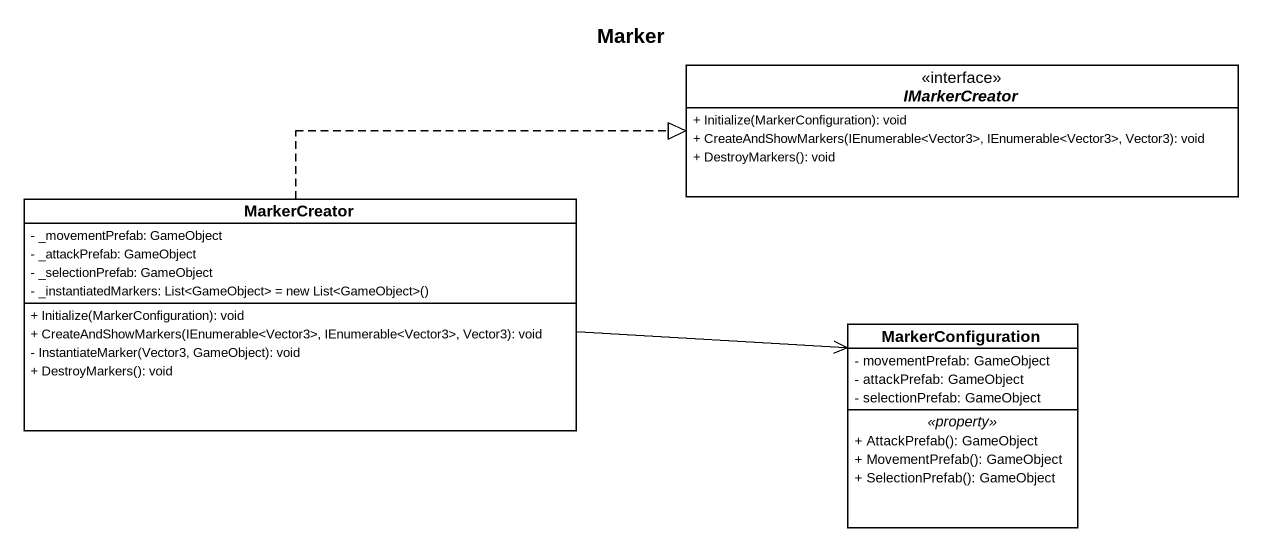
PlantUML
@startuml
title Marker
hide circle
hide empty members
skinparam classAttributeIconSize 0
interface IMarkerCreator {
  + Initialize(MarkerConfiguration): void
  + CreateAndShowMarkers(IEnumerable<Vector3>, IEnumerable<Vector3>, Vector3): void
  + DestroyMarkers(): void
}
class MarkerCreator {
  - _movementPrefab: GameObject
  - _attackPrefab: GameObject
  - _selectionPrefab: GameObject
  {field} - _instantiatedMarkers: List<GameObject> = new List<GameObject>()
  + Initialize(MarkerConfiguration): void
  + CreateAndShowMarkers(IEnumerable<Vector3>, IEnumerable<Vector3>, Vector3): void
  - InstantiateMarker(Vector3, GameObject): void
  + DestroyMarkers(): void
}
class MarkerConfiguration {
  - movementPrefab: GameObject
  - attackPrefab: GameObject
  - selectionPrefab: GameObject
  .. <<property>> ..
  + AttackPrefab(): GameObject
  + MovementPrefab(): GameObject
  + SelectionPrefab(): GameObject
}
MarkerCreator .right.|> IMarkerCreator
MarkerCreator -right-> MarkerConfiguration
@enduml
